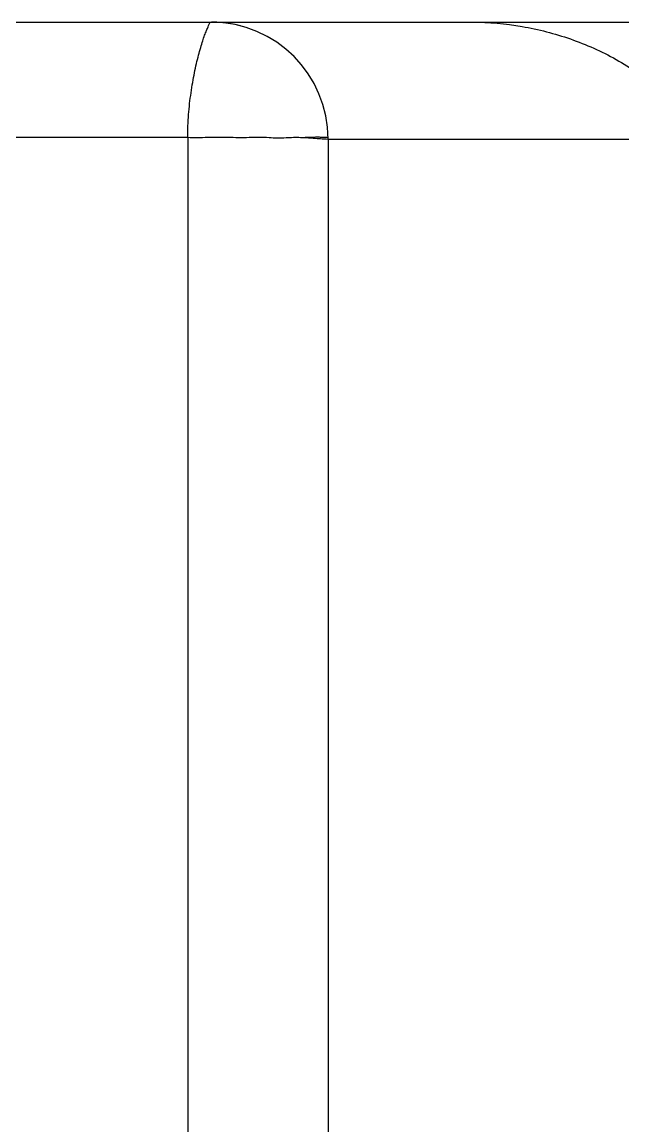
# Model space of a CAD drawing. Header units: millimetres. Extents: x 3170 to 4290, y 966 to 1416.
# Drawn here: x 3979.631 to 3982.195, y 989.922 to 994.631 of the extents above; entities that cross this region are included whole.
import ezdxf

# ---------------------------------------------------------------- set-up
doc = ezdxf.new("R2010")
doc.units = ezdxf.units.MM
doc.header["$LTSCALE"] = 0.1
doc.layers.add('RUNDUNGEN', color=7, linetype='Continuous')

msp = doc.modelspace()

# ---------------------------------------------------------------- linework, layer by layer
at = {"color": 7, "linetype": 'Continuous'}
msp.add_line((3972.1871, 994.6314), (3995.1871, 994.6314), dxfattribs=at)
at = {"layer": 'RUNDUNGEN', "color": 9, "linetype": 'Continuous'}
for p, q in [((3973.1184, 994.1401), (3980.3379, 994.1401)), ((3980.3379, 994.1401), (3980.339, 989.6893)), ((3980.9371, 994.1314), (3982.3088, 994.1314))]:
    msp.add_line(p, q, dxfattribs=at)
at = {"layer": 'RUNDUNGEN', "color": 7, "linetype": 'Continuous'}
msp.add_line((3980.9371, 994.1314), (3980.9371, 989.6814), dxfattribs=at)
msp.add_lwpolyline([(3980.5627, 994.6153), (3980.5576, 994.6166), (3980.552, 994.618), (3980.5459, 994.6194), (3980.5391, 994.6209), (3980.5316, 994.6224), (3980.5231, 994.6239), (3980.5132, 994.6256), (3980.5019, 994.6272), (3980.4879, 994.6288), (3980.4739, 994.63), (3980.4625, 994.6307), (3980.4527, 994.6311), (3980.4448, 994.6313), (3980.4391, 994.6314)], dxfattribs=at)
msp.add_arc((3980.4371, 994.1314), 0.5, 0, 89.7338, dxfattribs=at)
at = {"layer": 'RUNDUNGEN', "color": 9, "linetype": 'Continuous'}
for points, knots in [([(3980.3379, 994.1401), (3980.3382, 994.1725), (3980.3403, 994.2361), (3980.3493, 994.314), (3980.3589, 994.3733), (3980.3664, 994.4147), (3980.3748, 994.4534), (3980.3839, 994.489), (3980.3929, 994.5211), (3980.4014, 994.5495), (3980.4094, 994.5741), (3980.4174, 994.5939), (3980.4245, 994.6098), (3980.4282, 994.6219), (3980.433, 994.6314), (3980.4371, 994.6314)], [0, 0, 0, 0, 0.191923, 0.376864, 0.464667, 0.548168, 0.626705, 0.699527, 0.765727, 0.824545, 0.875527, 0.918531, 0.952238, 0.975826, 1, 1, 1, 1]), ([(3980.3379, 994.1401), (3980.3659, 994.1362), (3980.4235, 994.1433), (3980.4806, 994.1395), (3980.5096, 994.1406)], [0, 0, 0, 0, 0.49372, 1, 1, 1, 1]), ([(3980.5096, 994.1406), (3980.5396, 994.1392), (3980.5981, 994.1389), (3980.6569, 994.1419), (3980.6852, 994.1391)], [0, 0, 0, 0, 0.513519, 1, 1, 1, 1]), ([(3980.6852, 994.1391), (3980.7091, 994.1366), (3980.7541, 994.1377), (3980.799, 994.1411), (3980.8197, 994.1391)], [0, 0, 0, 0, 0.535843, 1, 1, 1, 1]), ([(3980.8198, 994.1391), (3980.8346, 994.1389), (3980.8611, 994.1372), (3980.8954, 994.1344), (3980.9191, 994.1337), (3980.9313, 994.1331), (3980.9353, 994.1322)], [0, 0, 0, 0, 0.3857, 0.686263, 0.892431, 1, 1, 1, 1]), ([(3980.9353, 994.1322), (3980.9358, 994.1321), (3980.9363, 994.1319), (3980.9371, 994.1316), (3980.9371, 994.1314)], [0, 0, 0, 0, 0.703865, 1, 1, 1, 1])]:
    msp.add_open_spline(points, degree=3, knots=knots, dxfattribs=at)
at = {"layer": 'RUNDUNGEN', "color": 7, "linetype": 'Continuous'}
for points, knots in [([(3981.5517, 994.6314), (3981.6229, 994.6314), (3981.7654, 994.6183), (3981.9727, 994.5647), (3982.1366, 994.4927), (3982.2568, 994.4161), (3982.3115, 994.37), (3982.3363, 994.3445)], [0, 0, 0, 0, 0.250014, 0.49997, 0.749855, 0.874929, 1, 1, 1, 1]), ([(3980.8197, 994.1391), (3980.8285, 994.1395), (3980.8452, 994.1401), (3980.8686, 994.1409), (3980.8888, 994.1412), (3980.9055, 994.1411), (3980.9172, 994.1408), (3980.9247, 994.1406), (3980.929, 994.1405), (3980.9323, 994.1404), (3980.9349, 994.1404), (3980.936, 994.1401), (3980.937, 994.1403), (3980.937, 994.1401)], [0, 0, 0, 0, 0.225824, 0.426074, 0.598361, 0.74097, 0.853147, 0.897596, 0.934165, 0.962766, 0.983315, 0.995735, 1, 1, 1, 1])]:
    msp.add_open_spline(points, degree=3, knots=knots, dxfattribs=at)

doc.saveas('drawing.dxf')
